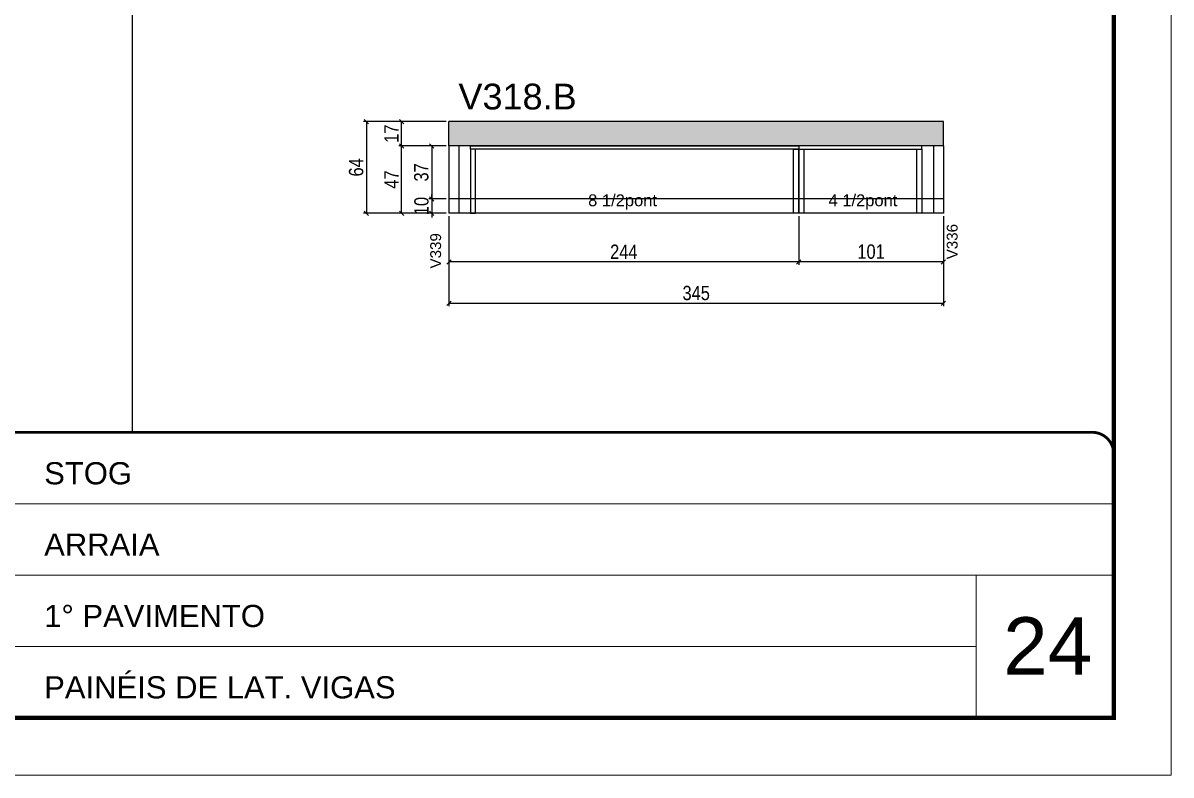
# Model space of a CAD drawing. Extents: x -3394 to 16474, y -5031 to 14397.
# Drawn here: x 9711 to 10512, y 7604 to 8129 of the extents above; entities that cross this region are included whole.
import ezdxf

# ---------------------------------------------------------------- set-up
doc = ezdxf.new("R2010")
doc.units = 0
doc.linetypes.add('CONTINUO', pattern=[0])
doc.linetypes.add('DASHED', pattern=[0.75, 0.5, -0.25])
doc.layers.get('0').update_dxf_attribs({"linetype": 'CONTINUOUS'})
doc.layers.get('Defpoints').update_dxf_attribs({"linetype": 'CONTINUOUS'})
for name, color, linetype, lineweight in [('CARIMBO', 255, 'CONTINUOUS', 9), ('Folhas', 255, 'CONTINUOUS', 9), ('SARRAFO DE PRESSAO', 251, 'DASHED', 9)]:
    doc.layers.add(name, color=color, linetype=linetype, lineweight=lineweight)
for name, color, linetype in [('COTA', 241, 'CONTINUOUS'), ('NOMENCLATURA', 7, 'CONTINUOUS'), ('Painéis', 200, 'CONTINUOUS'), ('PONTALETE', 7, 'CONTINUOUS'), ('SARR_2.2x7', 40, 'CONTINUOUS'), ('SARR_3.5x7', 81, 'CONTINUOUS')]:
    doc.layers.add(name, color=color, linetype=linetype)
doc.styles.add('ARIAL', font='arial.ttf')
doc.styles.add('COTA TECNICA', font='techl___.ttf', dxfattribs={"height": 10})
doc.dimstyles.new('PAINEL', dxfattribs={"dimtxt": 10, "dimasz": 3, "dimexe": 3, "dimexo": 3, "dimgap": 3, "dimtad": 1, "dimdec": 1, "dimzin": 12, "dimdsep": 46, "dimtxsty": 'COTA TECNICA', "dimblk1": 'OBLIQUE', "dimblk2": 'OBLIQUE', "dimsah": 1, "dimcen": 0.9, "dimclrd": 4, "dimclre": 4, "dimclrt": 240, "dimadec": 1, "dimazin": 3, "dimtfac": 1, "dimtdec": 1, "dimtmove": 0, "dimatfit": 3, "dimfxl": 1, "dimtolj": 1, "dimtzin": 12, "dimarcsym": 0})

# ---------------------------------------------------------------- blocks, each defined once
blk = doc.blocks.new('9999999999')
at = {"color": 30, "linetype": 'CONTINUO'}
for p, q in [((98564.56, 34379.64), (99583.98, 34379.64)), ((98564.56, 34329.83), (99487.98, 34329.83)), ((99583.98, 34329.83), (99487.98, 34329.83)), ((99487.98, 34329.83), (99487.98, 34230.21)), ((98564.56, 34280.02), (99487.98, 34280.02))]:
    blk.add_line(p, q, dxfattribs=at)
at = {"color": 30, "linetype": 'CONTINUO', "const_width": 2}
blk.add_lwpolyline([(99583.98, 34230.21), (99583.98, 34414.45, 0.414214), (99568.98, 34429.45), (98228.98, 34429.45, 0.414214), (98213.98, 34414.45), (98213.98, 34245.21, 0.414214), (98228.98, 34230.21), (99583.98, 34230.21)], format="xyb", dxfattribs=at)
at = {"layer": 'Folhas'}
blk.add_lwpolyline([(98138.98, 34190.21), (99623.98, 34190.21), (99623.98, 35240.21), (98138.98, 35240.21)], close=True, dxfattribs=at)
at = {"layer": 'Folhas', "color": 30, "const_width": 3}
blk.add_lwpolyline([(98213.98, 34230.21), (99583.98, 34230.21), (99583.98, 35200.21), (98213.98, 35200.21)], close=True, dxfattribs=at)
at = {"color": 7, "linetype": 'Continuous', "ltscale": 5, "style": 'ARIAL'}
for s, height, p in [('STOG', 15.483, (98837.68, 34393.13)), ('ARRAIA', 15.483, (98837.68, 34343.32)), ('1° PAVIMENTO', 15.4829, (98837.68, 34293.51)), ('PAINÉIS DE LAT. VIGAS', 15.4829, (98837.68, 34243.7))]:
    blk.add_text(s, height=height, dxfattribs=at).set_placement(p)
blk = doc.blocks.new('_Oblique')
at = {"color": 0, "linetype": 'ByBlock', "lineweight": -2}
blk.add_line((-0.5, -0.5), (0.5, 0.5), dxfattribs=at)
blk = doc.blocks.new('*D1047')
at = {"layer": 'COTA', "color": 4, "linetype": 'Continuous', "lineweight": -2, "transparency": 16777216}
for p, q in [((10252.38, 7993.87), (10252.38, 7959.9)), ((10353.38, 7993.87), (10353.38, 7959.9)), ((10353.38, 7961.9), (10252.38, 7961.9))]:
    blk.add_line(p, q, dxfattribs=at)
at = {"layer": 'Defpoints', "color": 0, "linetype": 'Continuous', "transparency": 16777216}
for p in [(10252.38, 7995.87), (10353.38, 7995.87), (10252.38, 7961.9)]:
    blk.add_point(p, dxfattribs=at)
at = {"layer": 'COTA', "color": 4, "linetype": 'Continuous', "lineweight": -2, "transparency": 16777216, "xscale": 3, "yscale": 3, "zscale": 3, "rotation": 180}
blk.add_blockref('_Oblique', (10252.38, 7961.9), dxfattribs=at)
at = {"layer": 'COTA', "color": 4, "linetype": 'Continuous', "lineweight": -2, "transparency": 16777216, "xscale": 3, "yscale": 3, "zscale": 3}
blk.add_blockref('_Oblique', (10353.38, 7961.9), dxfattribs=at)
at = {"layer": 'COTA', "color": 240, "linetype": 'Continuous', "transparency": 16777216, "insert": (10302.88, 7969), "char_height": 10, "attachment_point": 5, "style": 'COTA TECNICA'}
blk.add_mtext('\\A1;101', dxfattribs=at)
blk = doc.blocks.new('*D1048')
at = {"layer": 'COTA', "color": 4, "linetype": 'Continuous', "lineweight": -2, "transparency": 16777216}
for p, q in [((10008.35, 7993.87), (10008.35, 7959.9)), ((10252.38, 7993.87), (10252.38, 7959.9)), ((10252.38, 7961.9), (10008.35, 7961.9))]:
    blk.add_line(p, q, dxfattribs=at)
at = {"layer": 'Defpoints', "color": 0, "linetype": 'Continuous', "transparency": 16777216}
for p in [(10008.35, 7995.87), (10252.38, 7995.87), (10008.35, 7961.9)]:
    blk.add_point(p, dxfattribs=at)
at = {"layer": 'COTA', "color": 4, "linetype": 'Continuous', "lineweight": -2, "transparency": 16777216, "xscale": 3, "yscale": 3, "zscale": 3, "rotation": 180}
blk.add_blockref('_Oblique', (10008.35, 7961.9), dxfattribs=at)
at = {"layer": 'COTA', "color": 4, "linetype": 'Continuous', "lineweight": -2, "transparency": 16777216, "xscale": 3, "yscale": 3, "zscale": 3}
blk.add_blockref('_Oblique', (10252.38, 7961.9), dxfattribs=at)
at = {"layer": 'COTA', "color": 240, "linetype": 'Continuous', "transparency": 16777216, "insert": (10130.37, 7968.97), "char_height": 10, "attachment_point": 5, "style": 'COTA TECNICA'}
blk.add_mtext('\\A1;244', dxfattribs=at)
blk = doc.blocks.new('*D1049')
at = {"layer": 'COTA', "color": 4, "linetype": 'Continuous', "lineweight": -2, "transparency": 16777216}
for p, q in [((10008.35, 7993.87), (10008.35, 7930.88)), ((10353.38, 7993.87), (10353.38, 7930.88)), ((10353.38, 7932.88), (10008.35, 7932.88))]:
    blk.add_line(p, q, dxfattribs=at)
at = {"layer": 'Defpoints', "color": 0, "linetype": 'Continuous', "transparency": 16777216}
for p in [(10008.35, 7995.87), (10353.38, 7995.87), (10008.35, 7932.88)]:
    blk.add_point(p, dxfattribs=at)
at = {"layer": 'COTA', "color": 4, "linetype": 'Continuous', "lineweight": -2, "transparency": 16777216, "xscale": 3, "yscale": 3, "zscale": 3, "rotation": 180}
blk.add_blockref('_Oblique', (10008.35, 7932.88), dxfattribs=at)
at = {"layer": 'COTA', "color": 4, "linetype": 'Continuous', "lineweight": -2, "transparency": 16777216, "xscale": 3, "yscale": 3, "zscale": 3}
blk.add_blockref('_Oblique', (10353.38, 7932.88), dxfattribs=at)
at = {"layer": 'COTA', "color": 240, "linetype": 'Continuous', "transparency": 16777216, "insert": (10180.87, 7940.1), "char_height": 10, "attachment_point": 5, "style": 'COTA TECNICA'}
blk.add_mtext('\\A1;345', dxfattribs=at)
blk = doc.blocks.new('*D1050')
at = {"layer": 'COTA', "color": 4, "linetype": 'Continuous', "lineweight": -2, "transparency": 16777216}
for p, q in [((10006.35, 8042.87), (9973.3, 8042.87)), ((9975.3, 7995.87), (9975.3, 8042.87)), ((10006.35, 7995.87), (9973.3, 7995.87))]:
    blk.add_line(p, q, dxfattribs=at)
at = {"layer": 'Defpoints', "color": 0, "linetype": 'Continuous', "transparency": 16777216}
for p in [(9975.3, 8042.87), (10008.35, 8042.87), (10008.35, 7995.87)]:
    blk.add_point(p, dxfattribs=at)
at = {"layer": 'COTA', "color": 4, "linetype": 'Continuous', "lineweight": -2, "transparency": 16777216, "xscale": 3, "yscale": 3, "zscale": 3}
for p, rotation in [((9975.3, 8042.87), 90), ((9975.3, 7995.87), 270)]:
    blk.add_blockref('_Oblique', p, dxfattribs=dict(at, rotation=rotation))
at = {"layer": 'COTA', "color": 240, "linetype": 'Continuous', "transparency": 16777216, "insert": (9968.22, 8019.37), "char_height": 10, "attachment_point": 5, "rotation": 90, "style": 'COTA TECNICA'}
blk.add_mtext('\\A1;47', dxfattribs=at)
blk = doc.blocks.new('*D1051')
at = {"layer": 'COTA', "color": 4, "linetype": 'Continuous', "lineweight": -2, "transparency": 16777216}
for p, q in [((10006.35, 8059.87), (9973.3, 8059.87)), ((9975.3, 8042.87), (9975.3, 8059.87)), ((10006.35, 8042.87), (9973.3, 8042.87))]:
    blk.add_line(p, q, dxfattribs=at)
at = {"layer": 'Defpoints', "color": 0, "linetype": 'Continuous', "transparency": 16777216}
for p in [(9975.3, 8059.87), (10008.35, 8059.87), (10008.35, 8042.87)]:
    blk.add_point(p, dxfattribs=at)
at = {"layer": 'COTA', "color": 4, "linetype": 'Continuous', "lineweight": -2, "transparency": 16777216, "xscale": 3, "yscale": 3, "zscale": 3}
for p, rotation in [((9975.3, 8059.87), 90), ((9975.3, 8042.87), 270)]:
    blk.add_blockref('_Oblique', p, dxfattribs=dict(at, rotation=rotation))
at = {"layer": 'COTA', "color": 240, "linetype": 'Continuous', "transparency": 16777216, "insert": (9968.22, 8051.37), "char_height": 10, "attachment_point": 5, "rotation": 90, "style": 'COTA TECNICA'}
blk.add_mtext('\\A1;17', dxfattribs=at)
blk = doc.blocks.new('*D1052')
at = {"layer": 'COTA', "color": 4, "linetype": 'Continuous', "lineweight": -2, "transparency": 16777216}
for p, q in [((10006.35, 8059.87), (9948.73, 8059.87)), ((9950.73, 8059.87), (9950.73, 7995.87)), ((10006.35, 7995.87), (9948.73, 7995.87))]:
    blk.add_line(p, q, dxfattribs=at)
at = {"layer": 'Defpoints', "color": 0, "linetype": 'Continuous', "transparency": 16777216}
for p in [(10008.35, 8059.87), (9950.73, 7995.87), (10008.35, 7995.87)]:
    blk.add_point(p, dxfattribs=at)
at = {"layer": 'COTA', "color": 4, "linetype": 'Continuous', "lineweight": -2, "transparency": 16777216, "xscale": 3, "yscale": 3, "zscale": 3}
for p, rotation in [((9950.73, 8059.87), 90), ((9950.73, 7995.87), 270)]:
    blk.add_blockref('_Oblique', p, dxfattribs=dict(at, rotation=rotation))
at = {"layer": 'COTA', "color": 240, "linetype": 'Continuous', "transparency": 16777216, "insert": (9943.63, 8027.87), "char_height": 10, "attachment_point": 5, "rotation": 90, "style": 'COTA TECNICA'}
blk.add_mtext('\\A1;64', dxfattribs=at)
blk = doc.blocks.new('*D2152')
at = {"layer": 'COTA', "color": 4, "linetype": 'Continuous', "lineweight": -2, "transparency": 16777216}
for p, q in [((10006.35, 8042.87), (9994.31, 8042.87)), ((9996.31, 8042.87), (9996.31, 8005.87)), ((10006.35, 8005.87), (9994.31, 8005.87))]:
    blk.add_line(p, q, dxfattribs=at)
at = {"layer": 'Defpoints', "color": 0, "linetype": 'Continuous', "transparency": 16777216}
for p in [(10008.35, 8042.87), (9996.31, 8005.87), (10008.35, 8005.87)]:
    blk.add_point(p, dxfattribs=at)
at = {"layer": 'COTA', "color": 4, "linetype": 'Continuous', "lineweight": -2, "transparency": 16777216, "xscale": 3, "yscale": 3, "zscale": 3}
for p, rotation in [((9996.31, 8042.87), 90), ((9996.31, 8005.87), 270)]:
    blk.add_blockref('_Oblique', p, dxfattribs=dict(at, rotation=rotation))
at = {"layer": 'COTA', "color": 240, "linetype": 'Continuous', "transparency": 16777216, "insert": (9989.1, 8024.37), "char_height": 10, "attachment_point": 5, "rotation": 90, "style": 'COTA TECNICA'}
blk.add_mtext('\\A1;37', dxfattribs=at)
blk = doc.blocks.new('*D2153')
at = {"layer": 'COTA', "color": 4, "linetype": 'Continuous', "lineweight": -2, "transparency": 16777216}
for p, q in [((10006.35, 8005.87), (9994.31, 8005.87)), ((9996.31, 8005.87), (9996.31, 8008.87)), ((9996.31, 8005.87), (9996.31, 7995.87)), ((10006.35, 7995.87), (9994.31, 7995.87)), ((9996.31, 7995.87), (9996.31, 7992.87))]:
    blk.add_line(p, q, dxfattribs=at)
at = {"layer": 'Defpoints', "color": 0, "linetype": 'Continuous', "transparency": 16777216}
for p in [(10008.35, 8005.87), (9996.31, 7995.87), (10008.35, 7995.87)]:
    blk.add_point(p, dxfattribs=at)
at = {"layer": 'COTA', "color": 4, "linetype": 'Continuous', "lineweight": -2, "transparency": 16777216, "xscale": 3, "yscale": 3, "zscale": 3}
for p, rotation in [((9996.31, 8005.87), 270), ((9996.31, 7995.87), 90)]:
    blk.add_blockref('_Oblique', p, dxfattribs=dict(at, rotation=rotation))
at = {"layer": 'COTA', "color": 240, "linetype": 'Continuous', "transparency": 16777216, "insert": (9989.21, 8000.87), "char_height": 10, "attachment_point": 5, "rotation": 90, "style": 'COTA TECNICA'}
blk.add_mtext('\\A1;10', dxfattribs=at)

msp = doc.modelspace()

# ---------------------------------------------------------------- hatches: boundary and pattern name
at = {"layer": 'COTA', "linetype": 'Continuous'}
h = msp.add_hatch(dxfattribs=at)
h.set_pattern_fill('AR-CONC', color=256, scale=0.05)
h.set_pattern_definition([(50, (5179.95, -2752.809), (9.1092334, -0.7969543), [0.9525, -10.4775]), (355, (5179.95, -2752.809), (-1.762171, 9.552842), [0.762, -8.382029]), (100.451445, (5180.709, -2752.876), (7.3470624, 8.7558876), [0.8095004, -8.904512]), (46.1842, (5179.95, -2750.269), (13.553952, -2.102116), [1.42875, -15.71625]), (96.63556, (5181.079, -2750.444), (11.870207, 12.371306), [1.214251, -13.35678]), (351.18415, (5179.95, -2750.27), (11.870207, 12.371306), [1.142998, -12.572987]), (21, (5181.22, -2750.904), (7.5807196, -5.11326), [0.9525, -10.4775]), (326, (5181.22, -2750.904), (3.0901014, 9.209398), [0.762, -8.382]), (71.451445, (5181.851, -2751.33), (10.670821, 4.0961384), [0.8095004, -8.904497]), (37.5, (5179.9497, -2752.8093), (0.1544302, 4.2277519), [0, -8.2804, 0, -8.509, 0, -8.41375]), (7.5, (5179.9497, -2752.8093), (3.3409831, 5.0090287), [0, -4.8514, 0, -8.0899, 0, -3.20675]), (327.5, (5177.1176, -2752.8093), (6.7795298, -0.2864372), [0, -3.175, 0, -9.906, 0, -13.1445]), (317.5, (5175.8476, -2752.8093), (7.406459, 1.2713246), [0, -4.1275, 0, -6.5786, 0, -9.3345])])
h.paths.add_polyline_path([(10008.35, 8059.87), (10008.35, 8042.87), (10353.38, 8042.87), (10353.38, 8059.87)])

# ---------------------------------------------------------------- linework, layer by layer
for p, q in [((9787.21, 8613.68), (9787.21, 7842.92)), ((10008.35, 8042.87), (10008.35, 8059.87)), ((10353.38, 8059.87), (10008.35, 8059.87)), ((10353.38, 8042.87), (10353.38, 8059.87))]:
    msp.add_line(p, q, dxfattribs=at)
at = {"layer": 'Painéis', "linetype": 'Continuous'}
for p, q in [((10353.38, 8042.87), (10008.35, 8042.87)), ((10008.35, 8042.87), (10008.35, 7995.87)), ((10252.38, 8042.87), (10252.38, 7995.87)), ((10353.38, 8042.87), (10353.38, 7995.87)), ((10353.38, 8005.87), (10008.35, 8005.87)), ((10353.38, 7995.87), (10008.35, 7995.87))]:
    msp.add_line(p, q, dxfattribs=at)
at = {"layer": 'SARR_2.2x7', "ltscale": 25}
for p, q in [((10015.35, 8042.87), (10015.35, 7995.87)), ((10346.38, 8042.87), (10346.38, 7995.87))]:
    msp.add_line(p, q, dxfattribs=at)
at = {"layer": 'SARR_2.2x7', "ltscale": 25, "elevation": 0}
for points in [[(10252.38, 8040.67), (10023.35, 8040.67), (10023.35, 8042.87), (10252.38, 8042.87)], [(10252.38, 8040.67), (10338.38, 8040.67), (10338.38, 8042.87), (10252.38, 8042.87)]]:
    msp.add_lwpolyline(points, close=True, dxfattribs=at)
at = {"layer": 'SARR_3.5x7', "elevation": 0}
for points in [[(10023.35, 7995.87), (10026.85, 7995.87), (10026.85, 8040.67), (10023.35, 8040.67)], [(10252.38, 7995.87), (10248.88, 7995.87), (10248.88, 8040.67), (10252.38, 8040.67)], [(10255.88, 7995.87), (10252.38, 7995.87), (10252.38, 8040.67), (10255.88, 8040.67)], [(10338.38, 7995.87), (10334.88, 7995.87), (10334.88, 8040.67), (10338.38, 8040.67)]]:
    msp.add_lwpolyline(points, close=True, dxfattribs=at)

# ---------------------------------------------------------------- block references
at = {"layer": 'SARRAFO DE PRESSAO', "color": 6, "linetype": 'ByBlock'}
msp.add_blockref('9999999999', (-89111.77, -26586.53), dxfattribs=at)

# ---------------------------------------------------------------- texts
at = {"layer": 'CARIMBO', "style": 'ARIAL'}
msp.add_text('24', height=40, dxfattribs=at).set_placement((10395.07, 7673.82))
at = {"layer": 'NOMENCLATURA', "linetype": 'Continuous', "style": 'ARIAL'}
msp.add_text('V318.B', height=18, dxfattribs=at).set_placement((10014.97, 8068.29))
for s, p in [('V336', (10363.27, 7963.68)), ('V339', (10002.85, 7957.26))]:
    msp.add_text(s, height=7.567, rotation=90, dxfattribs=at).set_placement(p)
at = {"layer": 'PONTALETE', "linetype": 'Continuous', "style": 'ARIAL'}
for s, p in [('8 1/2pont', (10105.47, 8000.75)), ('4 1/2pont', (10273.19, 8000.75))]:
    msp.add_text(s, height=8.25, dxfattribs=at).set_placement(p)

# ---------------------------------------------------------------- dimensions: what is measured, and where the dimension line sits
at = {"layer": 'COTA', "linetype": 'Continuous'}
for base, p1, p2, angle, override, picture, middle in [((9950.73, 7995.87), (10008.35, 8059.87), (10008.35, 7995.87), 90, {"dimexe": 2, "dimexo": 2, "dimgap": 2, "dimadec": 8, "dimtix": 1, "dimatfit": 2, "dimldrblk": 'Oblique'}, '*D1052', (9943.63, 8027.87)), ((9975.3, 8059.87), (10008.35, 8042.87), (10008.35, 8059.87), 90, {"dimexe": 2, "dimexo": 2, "dimgap": 2, "dimadec": 8, "dimtix": 1, "dimatfit": 2, "dimldrblk": 'Oblique'}, '*D1051', (9968.22, 8051.37)), ((9975.3, 8042.87), (10008.35, 7995.87), (10008.35, 8042.87), 90, {"dimexe": 2, "dimexo": 2, "dimgap": 2, "dimadec": 8, "dimtix": 1, "dimatfit": 2, "dimldrblk": 'Oblique'}, '*D1050', (9968.22, 8019.37)), ((9996.31, 8005.87), (10008.35, 8042.87), (10008.35, 8005.87), 90, {"dimexe": 2, "dimexo": 2, "dimgap": 2, "dimadec": 8, "dimtix": 1, "dimatfit": 2, "dimldrblk": 'Oblique'}, '*D2152', (9989.1, 8024.37)), ((9996.31, 7995.87), (10008.35, 8005.87), (10008.35, 7995.87), 90, {"dimexe": 2, "dimexo": 2, "dimgap": 2, "dimadec": 8, "dimtix": 1, "dimtmove": 1, "dimatfit": 2, "dimldrblk": 'Oblique'}, '*D2153', (9989.21, 8000.87)), ((10008.35, 7961.9), (10252.38, 7995.87), (10008.35, 7995.87), 180, {"dimexe": 2, "dimexo": 2, "dimgap": 2, "dimadec": 8, "dimtix": 1, "dimatfit": 2, "dimldrblk": 'Oblique'}, '*D1048', (10130.37, 7968.97)), ((10008.35, 7932.88), (10353.38, 7995.87), (10008.35, 7995.87), 180, {"dimexe": 2, "dimexo": 2, "dimgap": 2, "dimadec": 8, "dimtix": 1, "dimatfit": 2, "dimldrblk": 'Oblique'}, '*D1049', (10180.87, 7940.1)), ((10252.38, 7961.9), (10353.38, 7995.87), (10252.38, 7995.87), 180, {"dimexe": 2, "dimexo": 2, "dimgap": 2, "dimadec": 8, "dimtix": 1, "dimatfit": 2, "dimldrblk": 'Oblique'}, '*D1047', (10302.88, 7969))]:
    dim = msp.add_linear_dim(base=base, p1=p1, p2=p2, angle=angle, dimstyle='PAINEL', override=override, dxfattribs=at)
    dim.commit()
    dim.dimension.update_dxf_attribs({"geometry": picture, "text_midpoint": middle})

doc.saveas('drawing.dxf')
